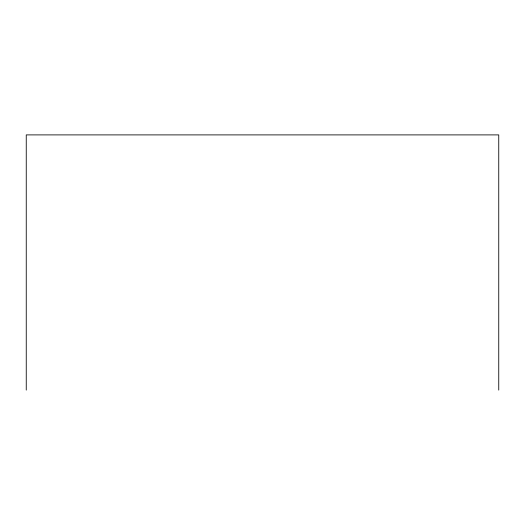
<?xml version="1.0" encoding="UTF-8"?>
<svg xmlns="http://www.w3.org/2000/svg" width="525" height="525" viewBox="0 0 525 525"><rect width="100%" height="100%" fill="white"/><g stroke="black" fill="none" stroke-linecap="round" stroke-linejoin="round"><path stroke-width="0.79" d="M498.75 390.101L498.75 134.899L26.25 134.899L26.25 390.101"/></g></svg>
